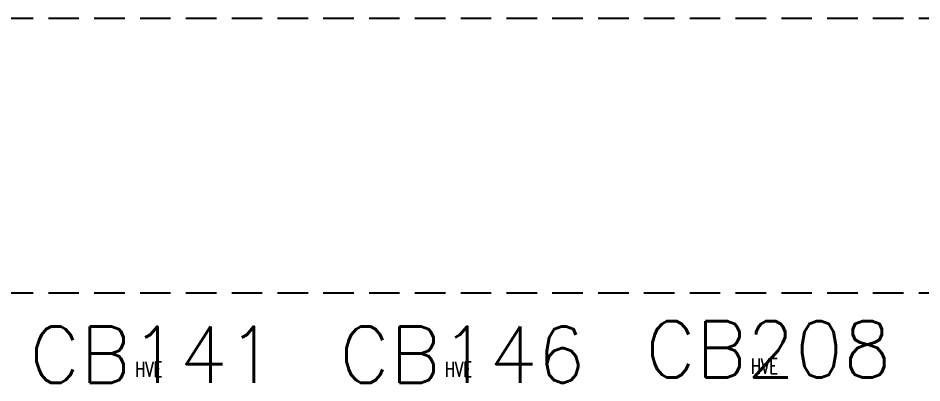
# Model space of a CAD drawing. Header units: inches. Extents: x 0.1 to 89.7, y 0.1 to 57.6.
# Drawn here: x 12.75 to 20.15, y 31.51 to 34.5 of the extents above; entities that cross this region are included whole.
import ezdxf
from ezdxf.enums import TextEntityAlignment as Align

# ---------------------------------------------------------------- set-up
doc = ezdxf.new("R2010")
doc.units = ezdxf.units.IN
doc.header["$MEASUREMENT"] = 0
doc.linetypes.add('HIDDEN', pattern=[0.375, 0.25, -0.125])
for name, color, linetype in [('MISC', 7, 'Continuous'), ('PLOC', 8, 'Continuous'), ('PSYMS', 7, 'Continuous'), ('PTAG', 150, 'Continuous')]:
    doc.layers.add(name, color=color, linetype=linetype)
doc.styles.add('WD', font='romans.shx', dxfattribs={"height": 0.185})

# ---------------------------------------------------------------- blocks, each defined once
blk = doc.blocks.new('1489_3P_MINIATURE')
at = {"style": 'WD', "width": 0.7}
for tag, p in [('INST', (1.0625, 5.4196)), ('LOC', (1.0625, 5.25)), ('DESC1', (1.0625, 5.0938)), ('DESC2', (1.0625, 4.9375)), ('DESC3', (1.0625, 4.7896)), ('XREF', (1.0625, 4.2188))]:
    blk.add_attdef(tag, text='', height=0.125, dxfattribs=at).set_placement(p, align=Align.CENTER)
at = {"style": 'WD'}
blk.add_attdef('TAG1', text='', height=0.125, dxfattribs=at).set_placement((1.0625, 4.625), align=Align.CENTER)
at = {"style": 'WD', "flags": 9}
blk.add_attdef('FAMILY', (1.2672, 4.5898), '', height=0.01, dxfattribs=at)
for tag, p in [('ASSYCODE', (1.2925, 4.5089)), ('MFG', (1.2903, 4.5262)), ('CAT', (1.2922, 4.5457))]:
    blk.add_attdef(tag, text='', height=0.01, dxfattribs=at).set_placement(p, align=Align.CENTER)
blk = doc.blocks.new('HDIN15368')
at = {"layer": 'MISC', "color": 4, "linetype": 'HIDDEN'}
for p, q in [((0, 1.125), (23.5, 1.125)), ((0, -1.125), (23.5, -1.125))]:
    blk.add_line(p, q, dxfattribs=at)

msp = doc.modelspace()

# ---------------------------------------------------------------- block references
at = {"layer": 'PSYMS'}
msp.add_blockref('HDIN15368', (9.625, 33.375), dxfattribs=at)
ref = msp.add_blockref('1489_3P_MINIATURE', (12.75687, 26.30015), dxfattribs=dict(at, xscale=1.001880327007336, yscale=1.001880327007336, zscale=1.001880327007336))
ref.add_attrib('LOC', 'HVE', dxfattribs={"layer": 'PLOC', "height": 0.125235, "style": 'WD', "width": 0.7}).set_placement((13.82136, 31.56002), align=Align.CENTER)
ref.add_attrib('P_TAG1', 'CB141', dxfattribs={"layer": 'PTAG', "height": 0.461257, "style": 'WD', "flags": 8}).set_placement((13.8523, 31.74188), align=Align.MIDDLE_CENTER)
ref = msp.add_blockref('1489_3P_MINIATURE', (15.29288, 26.30015), dxfattribs=dict(at, xscale=1.001880327007336, yscale=1.001880327007336, zscale=1.001880327007336))
ref.add_attrib('LOC', 'HVE', dxfattribs={"layer": 'PLOC', "height": 0.125235, "style": 'WD', "width": 0.7}).set_placement((16.35737, 31.56002), align=Align.CENTER)
ref.add_attrib('P_TAG1', 'CB146', dxfattribs={"layer": 'PTAG', "height": 0.461257, "style": 'WD', "flags": 8}).set_placement((16.38831, 31.74188), align=Align.MIDDLE_CENTER)
ref = msp.add_blockref('1489_3P_MINIATURE', (17.79803, 26.32548), dxfattribs=dict(at, xscale=1.001880327007336, yscale=1.001880327007336, zscale=1.001880327007336))
ref.add_attrib('LOC', 'HVE', dxfattribs={"layer": 'PLOC', "height": 0.125235, "style": 'WD', "width": 0.7}).set_placement((18.86253, 31.58535), align=Align.CENTER)
ref.add_attrib('P_TAG1', 'CB208', dxfattribs={"layer": 'PTAG', "height": 0.461257, "style": 'WD', "flags": 8}).set_placement((18.89347, 31.78747), align=Align.MIDDLE_CENTER)

doc.saveas('drawing.dxf')
